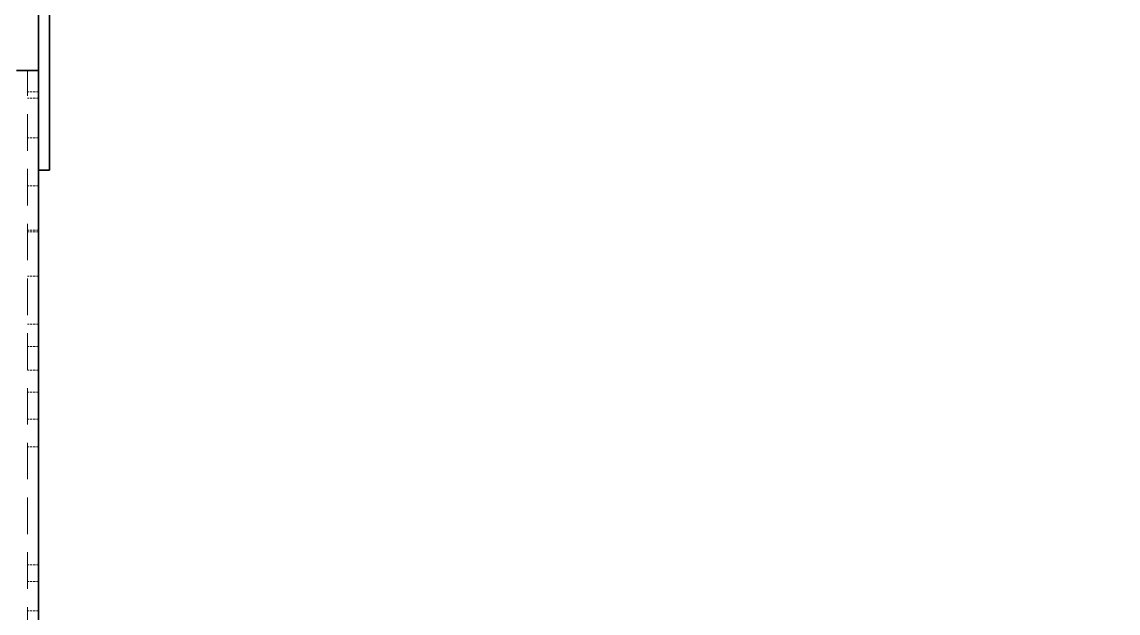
# Model space of a CAD drawing. Header units: millimetres. Extents: x -116965 to 323937, y 291661 to 566926.
# Drawn here: x -25375.2 to -25177, y 325369 to 325475.8 of the extents above; entities that cross this region are included whole.
import ezdxf

# ---------------------------------------------------------------- set-up
doc = ezdxf.new("R2010")
doc.units = ezdxf.units.MM
doc.linetypes.add('DASHED', pattern=[0.75, 0.5, -0.25])
doc.layers.get('0').update_dxf_attribs({"lineweight": 18})
for name, color, linetype, lineweight in [('Hidden Edges(Schneider)', 7, 'DASHED', 18), ('Symbols(Schneider)', 7, 'Continuous', 18), ('Visible Edges(Schneider)', 7, 'Continuous', 35)]:
    doc.layers.add(name, color=color, linetype=linetype, lineweight=lineweight)
doc.styles.add('schneder_1', font='micross.ttf')
doc.dimstyles.new('estilo_Schneider$7', dxfattribs={"dimscale": 5, "dimtxt": 3, "dimasz": 3, "dimexe": 2, "dimexo": 1, "dimgap": 0.3, "dimtad": 1, "dimtoh": 1, "dimrnd": 1e-08, "dimzin": 12, "dimtxsty": 'schneder_1', "dimblk": 'Filled-1', "dimcen": 0.09, "dimdle": 10, "dimclrd": 7, "dimclre": 7, "dimclrt": 7, "dimadec": 1, "dimazin": 3, "dimtfac": 0.5, "dimtdec": 3, "dimtmove": 0, "dimatfit": 3, "dimldrblk": 'Filled-1', "dimfxl": 1, "dimtolj": 1, "dimlwd": 15, "dimlwe": 25, "dimarcsym": 0})

# ---------------------------------------------------------------- blocks, each defined once
blk = doc.blocks.new('Filled-1')
at = {"color": 0}
for p, q in [((0, 0), (-1, 0.167)), ((-1, 0.167), (-1, -0.167)), ((-1, 0), (0, 0)), ((-1, -0.167), (0, 0))]:
    blk.add_line(p, q, dxfattribs=at)
at = {"color": 0, "flags": 128}
blk.add_lwpolyline([(-1, -0.167), (0, 0), (-1, 0.167), (-1, -0.167)], dxfattribs=at)
at = {"color": 0}
blk.add_solid([(-1, -0.167), (0, 0), (-1, 0.167), (-1, -0.167)], dxfattribs=at)

msp = doc.modelspace()

# ---------------------------------------------------------------- linework, layer by layer
at = {"layer": 'Hidden Edges(Schneider)', "ltscale": 13.191489}
msp.add_line((-25374.237237, 325126.019279), (-25374.237237, 325467.019279), dxfattribs=at)
at = {"layer": 'Hidden Edges(Schneider)', "ltscale": 0.76141}
for p, q in [((-25372.237237, 325463.169279), (-25374.237237, 325463.169279)), ((-25372.237237, 325462.019279), (-25374.237237, 325462.019279)), ((-25372.237237, 325454.869279), (-25374.237237, 325454.869279)), ((-25372.237237, 325446.169279), (-25374.237237, 325446.169279)), ((-25372.237237, 325438.169279), (-25374.237237, 325438.169279)), ((-25372.237237, 325437.869279), (-25374.237237, 325437.869279)), ((-25372.237237, 325429.869279), (-25374.237237, 325429.869279)), ((-25372.237237, 325421.169279), (-25374.237237, 325421.169279)), ((-25372.237237, 325417.169279), (-25374.237237, 325417.169279)), ((-25372.237237, 325412.869279), (-25374.237237, 325412.869279)), ((-25372.237237, 325408.869279), (-25374.237237, 325408.869279)), ((-25372.237237, 325404.019279), (-25374.237237, 325404.019279)), ((-25372.237237, 325399.019279), (-25374.237237, 325399.019279)), ((-25372.237237, 325377.669279), (-25374.237237, 325377.669279)), ((-25372.237237, 325374.669279), (-25374.237237, 325374.669279)), ((-25372.237237, 325369.369279), (-25374.237237, 325369.369279))]:
    msp.add_line(p, q, dxfattribs=at)
at = {"layer": 'Visible Edges(Schneider)'}
for p, q in [((-25372.237237, 325449.019279), (-25372.237237, 325492.519279)), ((-25370.237237, 325492.519279), (-25370.237237, 325449.019279)), ((-25372.237237, 325467.019279), (-25376.237237, 325467.019279)), ((-25370.237237, 325449.019279), (-25372.237237, 325449.019279)), ((-25372.237237, 325449.019279), (-25372.237237, 325144.019279))]:
    msp.add_line(p, q, dxfattribs=at)

# ---------------------------------------------------------------- leaders
at = {"layer": 'Symbols(Schneider)', "color": 7, "linetype": 'Continuous', "lineweight": 18, "annotation_type": 0, "has_hookline": 1, "hookline_direction": 0, "text_width": 164.580498}
msp.add_leader([(-25463.034363, 325462.128028), (-25358.085626, 325596.629485), (-25343.085626, 325596.629485)], dimstyle='estilo_Schneider$7', override={"dimtad": 0}, dxfattribs=at)

doc.saveas('drawing.dxf')
